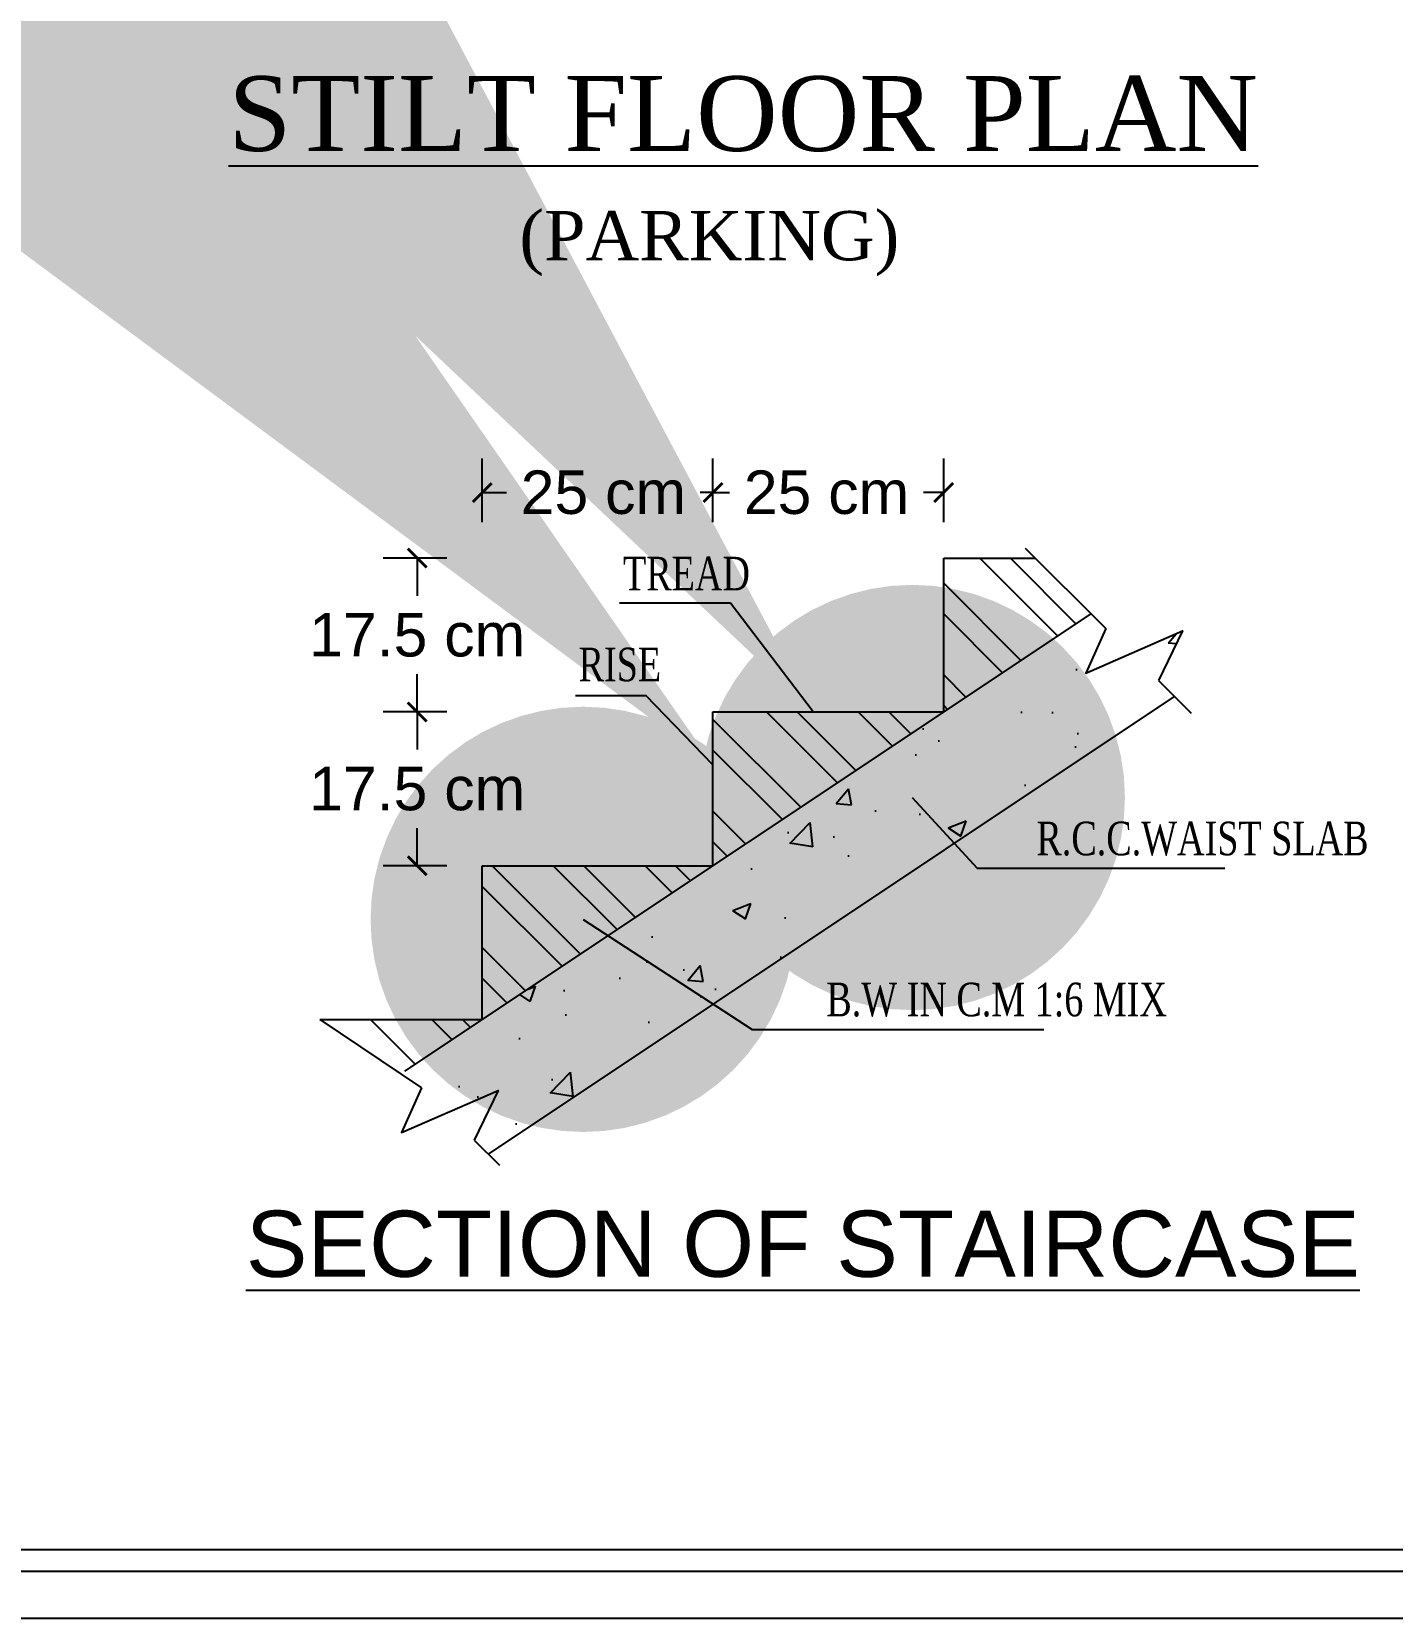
# Model space of a CAD drawing. Header units: metres. Extents: x 6 to 169, y 61 to 125.
# Drawn here: x 13.57 to 20.48, y 64.51 to 72.57 of the extents above; entities that cross this region are included whole.
import ezdxf
from ezdxf.enums import TextEntityAlignment as Align

# ---------------------------------------------------------------- set-up
doc = ezdxf.new("R2010")
doc.units = ezdxf.units.M
doc.header["$MEASUREMENT"] = 0
doc.header["$PDMODE"] = 3
doc.layers.get('0').update_dxf_attribs({"lineweight": 5})
doc.layers.get('DEFPOINTS').update_dxf_attribs({"lineweight": 5})
doc.styles.add('Isa-', font='times.ttf')
doc.styles.add('ROMANS', font='times.ttf')
doc.styles.get("Standard").update_dxf_attribs({"font": 'arial.ttf'})
doc.dimstyles.get("Standard").update_dxf_attribs({"dimtxt": 0.18, "dimasz": 0.18, "dimexe": 0.18, "dimexo": 0.0625, "dimgap": 0.09, "dimtad": 0, "dimtih": 1, "dimtoh": 1, "dimdec": 4, "dimzin": 0, "dimdsep": 46, "dimtxsty": 'Standard', "dimcen": 0.09, "dimadec": 0, "dimazin": 0, "dimtfac": 1, "dimtdec": 4, "dimtofl": 0, "dimtmove": 0, "dimatfit": 3, "dimfxl": 0, "dimtolj": 1, "dimtzin": 0, "dimarcsym": 0})
doc.dimstyles.new('STANDARD_WS', dxfattribs={"dimtxt": 0.18, "dimasz": 0.18, "dimexe": 0.18, "dimexo": 0.0625, "dimgap": 0.09, "dimtad": 0, "dimtih": 1, "dimtoh": 1, "dimdec": 4, "dimzin": 0, "dimdsep": 46, "dimtxsty": 'Standard', "dimcen": 0.09, "dimadec": 0, "dimazin": 0, "dimtfac": 1, "dimtdec": 4, "dimtofl": 0, "dimtmove": 0, "dimatfit": 3, "dimfxl": 0, "dimtolj": 1, "dimtzin": 0, "dimarcsym": 0})

# ---------------------------------------------------------------- blocks, each defined once
blk = doc.blocks.new('_ArchTick')
at = {"color": 0, "linetype": 'ByBlock', "const_width": 0.15}
blk.add_lwpolyline([(-0.5, -0.5), (0.5, 0.5)], dxfattribs=at)
blk = doc.blocks.new('*D24')
at = {"color": 0, "lineweight": -2}
for p, q in [((788.1834, -77.26), (787.8459, -77.26)), ((788.0259, -77.26), (788.0259, -77.4595)), ((788.0259, -78.0738), (788.0259, -77.8743)), ((788.1834, -78.0738), (787.8459, -78.0738))]:
    blk.add_line(p, q, dxfattribs=at)
at = {"layer": 'DEFPOINTS', "color": 0}
for p in [(788.0259, -77.26), (788.2459, -77.26), (788.2459, -78.0738)]:
    blk.add_point(p, dxfattribs=at)
at = {"color": 0, "lineweight": -2, "xscale": 0.1, "yscale": 0.1, "zscale": 0.1}
for p, rotation in [((788.0259, -77.26), 90), ((788.0259, -78.0738), 270)]:
    blk.add_blockref('_ArchTick', p, dxfattribs=dict(at, rotation=rotation))
at = {"color": 3, "lineweight": 25, "insert": (788.0259, -77.6669), "char_height": 0.23, "attachment_point": 5}
blk.add_mtext('\\A1;17.5 cm', dxfattribs=at)
blk = doc.blocks.new('*D25')
at = {"color": 0, "lineweight": -2}
for p, q in [((788.1834, -78.0738), (787.8459, -78.0738)), ((788.0259, -78.0738), (788.0259, -78.2732)), ((788.0259, -78.8875), (788.0259, -78.688)), ((788.1834, -78.8875), (787.8459, -78.8875))]:
    blk.add_line(p, q, dxfattribs=at)
at = {"layer": 'DEFPOINTS', "color": 0}
for p in [(788.0259, -78.0738), (788.2459, -78.0738), (788.2459, -78.8875)]:
    blk.add_point(p, dxfattribs=at)
at = {"color": 0, "lineweight": -2, "xscale": 0.1, "yscale": 0.1, "zscale": 0.1}
for p, rotation in [((788.0259, -78.0738), 90), ((788.0259, -78.8875), 270)]:
    blk.add_blockref('_ArchTick', p, dxfattribs=dict(at, rotation=rotation))
at = {"color": 3, "lineweight": 25, "insert": (788.0259, -78.4806), "char_height": 0.23, "attachment_point": 5}
blk.add_mtext('\\A1;17.5 cm', dxfattribs=at)
blk = doc.blocks.new('*D26')
at = {"color": 0, "lineweight": -2}
for p, q in [((789.5909, -77.0704), (789.5909, -76.7328)), ((790.8114, -77.0704), (790.8114, -76.7328)), ((789.5909, -76.9128), (789.6791, -76.9128)), ((790.8114, -76.9128), (790.704, -76.9128))]:
    blk.add_line(p, q, dxfattribs=at)
at = {"layer": 'DEFPOINTS', "color": 0}
for p in [(790.8114, -76.9128), (789.5909, -77.1329), (790.8114, -77.1329)]:
    blk.add_point(p, dxfattribs=at)
at = {"color": 0, "lineweight": -2, "xscale": 0.1, "yscale": 0.1, "zscale": 0.1, "rotation": 180}
blk.add_blockref('_ArchTick', (789.5909, -76.9128), dxfattribs=at)
at = {"color": 0, "lineweight": -2, "xscale": 0.1, "yscale": 0.1, "zscale": 0.1}
blk.add_blockref('_ArchTick', (790.8114, -76.9128), dxfattribs=at)
at = {"color": 3, "lineweight": 25, "insert": (790.1915, -76.9128), "char_height": 0.23, "attachment_point": 5}
blk.add_mtext('\\A1;25 cm', dxfattribs=at)
blk = doc.blocks.new('*D27')
at = {"color": 0, "lineweight": -2}
for p, q in [((788.3703, -77.0704), (788.3703, -76.7328)), ((789.5909, -77.0704), (789.5909, -76.7328)), ((788.3703, -76.9128), (788.4985, -76.9128)), ((789.5909, -76.9128), (789.5234, -76.9128))]:
    blk.add_line(p, q, dxfattribs=at)
at = {"layer": 'DEFPOINTS', "color": 0}
for p in [(789.5909, -76.9128), (788.3703, -77.1329), (789.5909, -77.1329)]:
    blk.add_point(p, dxfattribs=at)
at = {"color": 0, "lineweight": -2, "xscale": 0.1, "yscale": 0.1, "zscale": 0.1, "rotation": 180}
blk.add_blockref('_ArchTick', (788.3703, -76.9128), dxfattribs=at)
at = {"color": 0, "lineweight": -2, "xscale": 0.1, "yscale": 0.1, "zscale": 0.1}
blk.add_blockref('_ArchTick', (789.5909, -76.9128), dxfattribs=at)
at = {"color": 3, "lineweight": 25, "insert": (789.011, -76.9128), "char_height": 0.23, "attachment_point": 5}
blk.add_mtext('\\A1;25 cm', dxfattribs=at)
blk = doc.blocks.new('FF1')
at = {"lineweight": 25}
h = blk.add_hatch(dxfattribs=at)
h.set_pattern_fill('ANSI32', color=6, scale=0.915432, angle=90, style=0)
h.set_pattern_definition([(135, (764.9812, -69.08092), (-0.2427406, -0.2427406), []), (135, (764.9812, -68.9191), (-0.2427406, -0.2427406), [])])
h.paths.add_polyline_path([(788.3703, -78.8875), (788.3703, -79.7012), (789.5909, -78.8875)])
h.paths.add_polyline_path([(789.5909, -78.0738), (789.5909, -78.8875), (790.8114, -78.0738)])
h.paths.add_polyline_path([(790.8114, -77.26), (790.8114, -78.0738), (791.5909, -77.5541), (791.2944, -77.26)])
h.paths.add_polyline_path([(787.6848, -79.7012), (787.9603, -79.9745), (788.3703, -79.7012)])
h = blk.add_hatch(dxfattribs=at)
h.set_pattern_fill('AR-CONC', color=6, scale=0.13562, style=0)
h.set_pattern_definition([(50, (764.9812, -69.0809), (0.972745, -0.085104), [0.101715, -1.11886]), (355, (764.9812, -69.0809), (-0.188174, 1.02012), [0.081372, -0.89509]), (100.4514, (765.0623, -69.088), (0.784572, 0.935015), [0.086444, -0.950886]), (46.184, (764.9812, -68.8097), (1.44739, -0.224476), [0.15257, -1.67829]), (96.6356, (765.1018, -68.8284), (1.267586, 1.321095), [0.129666, -1.42633]), (351.184, (764.9812, -68.8097), (1.267585, 1.321096), [0.12206, -1.342634]), (21, (765.1168, -68.8775), (0.809523, -0.54603), [0.101715, -1.11886]), (326, (765.1168, -68.8775), (0.329983, 0.983445), [0.081372, -0.89509]), (71.4514, (765.1843, -68.923), (1.139506, 0.437414), [0.086444, -0.950886]), (37.5, (764.9812, -69.08092), (0.016491, 0.4514692), [0, -0.88424, 0, -0.908651, 0, -0.89848]), (7.5, (764.9812, -69.0809), (0.356774, 0.5348995), [0, -0.518067, 0, -0.863897, 0, -0.342439]), (327.5, (764.67878, -69.08092), (0.7239677, -0.030589), [0, -0.339049, 0, -1.057833, 0, -1.403663]), (317.5, (764.54316, -69.0809), (0.790915, 0.135762), [0, -0.440764, 0, -0.70251, 0, -0.996804])])
h.paths.add_polyline_path([(792.0331, -77.9928), (791.9476, -77.908), (792.0754, -77.6455), (791.5627, -77.8679), (791.67, -77.6326), (791.5909, -77.5541), (787.9603, -79.9745), (788.0496, -80.063), (787.9423, -80.2983), (788.455, -80.076), (788.3272, -80.3385), (788.4025, -80.4132)])
at = {"color": 1, "lineweight": 25}
for p, q in [((791.2421, -77.2081), (791.67, -77.6326)), ((791.9476, -77.908), (792.1213, -78.0803)), ((787.5117, -79.7012), (788.0496, -80.063)), ((788.3272, -80.3385), (788.4608, -80.4709))]:
    blk.add_line(p, q, dxfattribs=at)
at = {"lineweight": 25}
for p, q in [((790.8114, -78.0738), (790.8114, -77.26)), ((790.8114, -77.26), (791.2944, -77.26)), ((787.9603, -79.9745), (791.5909, -77.5541)), ((788.4025, -80.4132), (792.0331, -77.9928)), ((789.5909, -78.0738), (790.8114, -78.0738)), ((789.5909, -78.8875), (789.5909, -78.0738)), ((788.3703, -79.7012), (788.3703, -78.8875)), ((788.3703, -78.8875), (789.5909, -78.8875)), ((787.5117, -79.7012), (788.3703, -79.7012))]:
    blk.add_line(p, q, dxfattribs=at)
at = {"color": 1, "lineweight": 25}
for points in [[(791.67, -77.6326), (791.5627, -77.8679), (792.0754, -77.6455), (791.9476, -77.908)], [(788.0496, -80.063), (787.9423, -80.2983), (788.455, -80.076), (788.3272, -80.3385)]]:
    blk.add_lwpolyline(points, dxfattribs=at)
at = {"lineweight": 25, "style": 'ROMANS', "width": 0.75}
for s, p in [('TREAD', (789.1149, -77.4306)), ('RISE', (788.88, -77.9115)), ('R.C.C.WAIST SLAB', (791.3022, -78.832)), ('B.W IN C.M 1:6 MIX', (790.1908, -79.6839))]:
    blk.add_text(s, height=0.1778, dxfattribs=at).set_placement(p)
at = {"color": 3, "lineweight": 25}
blk.add_text('%%uSECTION OF STAIRCASE', height=0.35, dxfattribs=at).set_placement((790.0665, -81.0624), align=Align.CENTER)
at = {"color": 7, "lineweight": 25}
for base, p1, p2, picture, middle in [((789.5909, -76.9128), (788.3703, -77.1329), (789.5909, -77.1329), '*D27', (789.011, -76.9128)), ((790.8114, -76.9128), (789.5909, -77.1329), (790.8114, -77.1329), '*D26', (790.1915, -76.9128))]:
    dim = blk.add_linear_dim(base=base, p1=p1, p2=p2, text='25 cm', dimstyle='STANDARD_WS', override={"dimtxt": 0.23, "dimasz": 0.1, "dimdec": 2, "dimblk1": 'ARCHTICK', "dimblk2": 'ARCHTICK', "dimsah": 1, "dimclrt": 3}, dxfattribs=at)
    dim.commit()
    dim.dimension.update_dxf_attribs({"geometry": picture, "text_midpoint": middle, "dimtype": 128})
for base, p1, p2, picture, middle in [((788.0259, -77.26), (788.2459, -78.0738), (788.2459, -77.26), '*D24', (788.0259, -77.6669)), ((788.0259, -78.0738), (788.2459, -78.8875), (788.2459, -78.0738), '*D25', (788.0259, -78.4806))]:
    dim = blk.add_linear_dim(base=base, p1=p1, p2=p2, angle=90, text='17.5 cm', dimstyle='STANDARD_WS', override={"dimtxt": 0.23, "dimasz": 0.1, "dimdec": 2, "dimblk1": 'ARCHTICK', "dimblk2": 'ARCHTICK', "dimsah": 1, "dimclrt": 3}, dxfattribs=at)
    dim.commit()
    dim.dimension.update_dxf_attribs({"geometry": picture, "text_midpoint": middle})
at = {"color": 1, "lineweight": 25}
for points, override in [([(790.1218, -78.0738), (789.6843, -77.499), (789.0955, -77.499)], {"dimtxt": 9, "dimasz": 9, "dimexe": 3, "dimexo": 6, "dimgap": 2, "dimtad": 1, "dimtih": 0, "dimtoh": 0, "dimzin": 12, "dimclrd": 1, "dimclre": 1, "dimclrt": 4}), ([(789.5909, -78.3533), (789.2373, -77.9883), (788.8636, -77.9883)], {"dimtxt": 9, "dimasz": 9, "dimexe": 3, "dimexo": 6, "dimgap": 2, "dimtad": 1, "dimtih": 0, "dimtoh": 0, "dimzin": 12, "dimclrd": 1, "dimclre": 1, "dimclrt": 4}), ([(790.6455, -78.5263), (790.9881, -78.8998), (792.2995, -78.8998)], {"dimtxt": 9, "dimasz": 9, "dimexe": 3, "dimexo": 6, "dimgap": 2, "dimtad": 1, "dimtih": 0, "dimtoh": 0, "dimzin": 12, "dimclrd": 1, "dimclre": 1, "dimclrt": 4, "dimldrblk": 'DOTSMALL'}), ([(788.9041, -79.1711), (789.7986, -79.7541), (791.3413, -79.7541)], {"dimtxt": 9, "dimasz": 9, "dimexe": 3, "dimexo": 6, "dimgap": 2, "dimtad": 1, "dimtih": 0, "dimtoh": 0, "dimzin": 12, "dimclrd": 1, "dimclre": 1, "dimclrt": 4, "dimldrblk": 'DOTSMALL'})]:
    blk.add_leader(points, dimstyle='Standard', override=override, dxfattribs=at)

msp = doc.modelspace()

# ---------------------------------------------------------------- linework, layer by layer
at = {"lineweight": -3}
for points in [[(5.6191, 124.51383), (5.6191, 64.51383), (110.94606, 64.51383), (110.94606, 124.51383)], [(5.8591, 124.27383), (5.8591, 64.75383), (110.70606, 64.75383), (110.70606, 124.27383)], [(5.9691, 124.16383), (5.9691, 64.86383), (110.59606, 64.86383), (110.59606, 124.16383)]]:
    msp.add_lwpolyline(points, close=True, dxfattribs=at)

# ---------------------------------------------------------------- block references
at = {"lineweight": -3, "xscale": 0.9600000000000009, "yscale": 0.9600000000000009, "zscale": 0.9600000000000009}
msp.add_blockref('FF1', (-740.97708, 144.06796), dxfattribs=at)

# ---------------------------------------------------------------- texts
at = {"lineweight": -3, "style": 'Isa-'}
for s, height, p in [('%%USTILT FLOOR PLAN', 0.38, (17.18396, 72.15664)), ('(PARKING)', 0.25, (17.01171, 71.53641))]:
    msp.add_text(s, height=height, dxfattribs=at).set_placement(p, align=Align.MIDDLE_CENTER)

doc.saveas('drawing.dxf')
